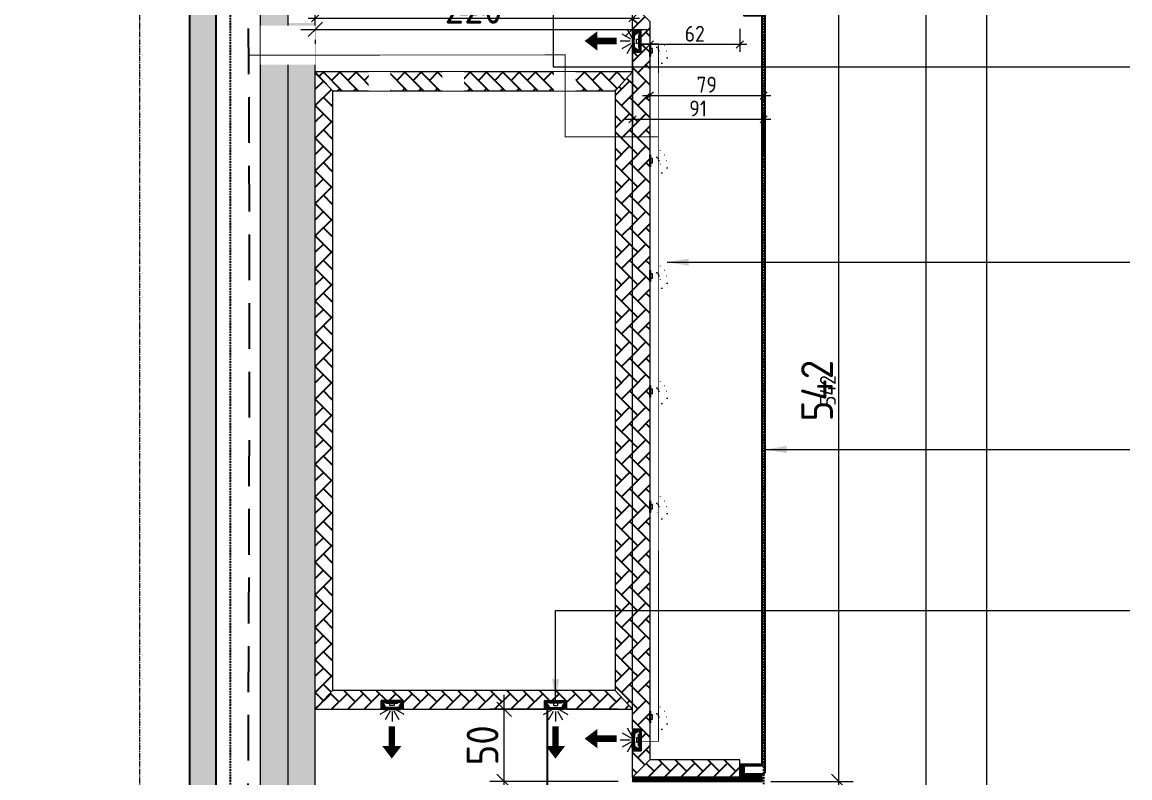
# Model space of a CAD drawing. Header units: millimetres. Extents: x 539949 to 547802, y -525020 to -515511.
# Drawn here: x 545361 to 546129, y -518049 to -517525 of the extents above; entities that cross this region are included whole.
import ezdxf

# ---------------------------------------------------------------- set-up
doc = ezdxf.new("R2010")
doc.units = ezdxf.units.MM
doc.header["$LTSCALE"] = 5
doc.header["$MEASUREMENT"] = 0
doc.set_wipeout_variables(frame=1)
doc.header["$PDMODE"] = 35
for name, pattern in [('CENTER2', [1.125, 0.75, -0.125, 0.125, -0.125]), ('DASH2', [0.375, 0.25, -0.125]), ('DOTTED', [1, 0, -1]), ('HIDDEN', [9.525, 6.35, -3.175])]:
    doc.linetypes.add(name, pattern=pattern)
for name, color, linetype in [('Acrylic - opal', 9, 'Continuous'), ('DIM-10', 1, 'Continuous'), ('DIM-5', 1, 'Continuous'), ('EL_LIGHTING', 2, 'Continuous'), ('Electrical', 10, 'Continuous'), ('F-FURN-GLAS', 140, 'Continuous'), ('HATCH', 8, 'Continuous')]:
    doc.layers.add(name, color=color, linetype=linetype)
for name, color, linetype, lineweight in [('aluminium', 6, 'Continuous', 0), ('LED lights', 1, 'Continuous', 0), ('MDF', 41, 'Continuous', 0), ('METAL', 6, 'Continuous', 0)]:
    doc.layers.add(name, color=color, linetype=linetype, lineweight=lineweight)
doc.layers.add('LED 4600K', color=41, linetype='Continuous', true_color=0xebd690)
doc.styles.add('ISOCP', font='isocp.shx')
doc.styles.get("Standard").update_dxf_attribs({"font": 'arial.ttf'})
doc.dimstyles.new('dim', dxfattribs={"dimtxt": 2, "dimasz": 2, "dimexe": 1, "dimexo": 1, "dimgap": 1, "dimtad": 1, "dimdec": 0, "dimdsep": 46, "dimtxsty": 'Standard', "dimblk": 'OBLIQUE', "dimcen": 0, "dimdle": 1, "dimclrd": 1, "dimclre": 1, "dimclrt": 1, "dimadec": 0, "dimazin": 0, "dimtfac": 1, "dimtdec": 0, "dimtix": 1, "dimtmove": 0, "dimatfit": 3, "dimfxl": 1, "dimlwd": 0, "dimlwe": 0, "dimarcsym": 0})
doc.dimstyles.new('DL - 10', dxfattribs={"dimscale": 10, "dimtxt": 2.2, "dimasz": 1, "dimexe": 1, "dimexo": 1, "dimgap": 0.4, "dimtad": 1, "dimdec": 0, "dimdsep": 46, "dimtxsty": 'ISOCP', "dimblk": 'OBLIQUE', "dimcen": 0.5, "dimdle": 1, "dimclrd": 256, "dimclre": 256, "dimclrt": 2, "dimadec": 0, "dimazin": 2, "dimtfac": 1, "dimtdec": 0, "dimtix": 1, "dimtmove": 1, "dimatfit": 3, "dimldrblk": 'OPEN90', "dimfxl": 1, "dimlwd": 9, "dimlwe": 9, "dimarcsym": 0})
doc.dimstyles.new('DL - 5', dxfattribs={"dimscale": 5, "dimtxt": 2.2, "dimasz": 1, "dimexe": 1, "dimexo": 1, "dimgap": 0.4, "dimtad": 1, "dimdec": 0, "dimdsep": 46, "dimtxsty": 'ISOCP', "dimblk": 'OBLIQUE', "dimcen": 0.5, "dimdle": 1, "dimclrd": 256, "dimclre": 256, "dimclrt": 2, "dimadec": 0, "dimazin": 2, "dimtfac": 1, "dimtdec": 0, "dimtix": 1, "dimtmove": 1, "dimatfit": 3, "dimfxl": 1, "dimlwd": 9, "dimlwe": 9, "dimarcsym": 0})
pattern_1 = [(135, (29151.52585, -1045477.0151), (-0.5303300859, -0.5303300859), [])]
pattern_2 = [(135, (545584.059, -517525.952), (-11.31371, -2e-15), [24, -8]), (225, (545578.402, -517520.2954), (-11.31371, -2e-15), [24, -8])]

# ---------------------------------------------------------------- blocks, each defined once
blk = doc.blocks.new('_OBLIQUE')
at = {"color": 0, "linetype": 'ByBlock', "lineweight": -2}
blk.add_line((-0.5, -0.5), (0.5, 0.5), dxfattribs=at)
blk = doc.blocks.new('*D203')
at = {"layer": 'Defpoints', "color": 0, "transparency": 16777216}
for p in [(545875.11, -517471.18), (545875.11, -519780.32), (545987.47, -519780.32)]:
    blk.add_point(p, dxfattribs=at)
at = {"layer": 'DIM-10', "lineweight": 9, "transparency": 16777216}
for p, q in [((545987.47, -517461.18), (545987.47, -519790.32)), ((545885.11, -517471.18), (545997.47, -517471.18)), ((545885.11, -519780.32), (545997.47, -519780.32))]:
    blk.add_line(p, q, dxfattribs=at)
at = {"layer": 'DIM-10', "lineweight": 9, "transparency": 16777216, "xscale": 10, "yscale": 10, "zscale": 10}
for p, rotation in [((545987.47, -517471.18), 90), ((545987.47, -519780.32), 270)]:
    blk.add_blockref('_OBLIQUE', p, dxfattribs=dict(at, rotation=rotation))
at = {"layer": 'DIM-10', "color": 2, "transparency": 16777216, "insert": (545972.47, -518625.75), "char_height": 22, "attachment_point": 5, "rotation": 90, "style": 'ISOCP'}
blk.add_mtext('2309', dxfattribs=at)
blk = doc.blocks.new('_Open90')
at = {"color": 0, "linetype": 'ByBlock', "lineweight": -2}
for p, q in [((0, 0), (-1, 0)), ((-0.5, 0.5), (0, 0)), ((0, 0), (-0.5, -0.5))]:
    blk.add_line(p, q, dxfattribs=at)
blk = doc.blocks.new('*D210')
at = {"layer": 'Defpoints', "color": 0, "transparency": 16777216}
for p in [(545875.11, -517169.23), (545875.11, -519882.23), (546029.69, -519882.23)]:
    blk.add_point(p, dxfattribs=at)
at = {"layer": 'DIM-10', "lineweight": 9, "transparency": 16777216}
for p, q in [((546029.69, -517159.23), (546029.69, -519892.23)), ((545885.11, -517169.23), (546039.69, -517169.23)), ((545885.11, -519882.23), (546039.69, -519882.23))]:
    blk.add_line(p, q, dxfattribs=at)
at = {"layer": 'DIM-10', "lineweight": 9, "transparency": 16777216, "xscale": 10, "yscale": 10, "zscale": 10}
for p, rotation in [((546029.69, -517169.23), 90), ((546029.69, -519882.23), 270)]:
    blk.add_blockref('_OBLIQUE', p, dxfattribs=dict(at, rotation=rotation))
at = {"layer": 'DIM-10', "color": 2, "transparency": 16777216, "insert": (546014.69, -518691.01), "char_height": 22, "attachment_point": 5, "rotation": 90, "style": 'ISOCP'}
blk.add_mtext('2713', dxfattribs=at)
blk = doc.blocks.new('LED profile EN-ALH-01S')
blk.add_wipeout([(7.6, 0), (-7.6, 0), (-7.6, -2.2), (-7.38, -2.55), (-7.28, -2.78), (-7.23, -2.97), (-7.18, -3.35), (-7.2, -3.57), (-7.24, -3.8), (-7.32, -4.04), (-7.47, -4.33), (-7.6, -4.5), (-7.6, -6), (7.6, -6), (7.6, -4.5), (7.6, -4.5), (7.38, -4.17), (7.23, -3.75), (7.18, -3.36), (7.21, -3.05), (7.21, -3.05), (7.35, -2.61), (7.6, -2.2)]).dxf.layer = 'aluminium'
at = {"layer": 'HATCH', "lineweight": 0}
h = blk.add_hatch(dxfattribs=at)
h.set_pattern_fill('ANSI31', color=256, scale=5, style=0)
h.set_pattern_definition([(45, (-29047.1229, -2919.5279), (-0.441941738, 0.441941738), [])])
h.paths.add_polyline_path([(7.6, 0), (-7.6, 0), (-7.6, -2.2, -0.362035), (-7.6, -4.5), (-7.6, -6), (-5.68, -6), (-6.53, -2.93), (-5.58, -2.93), (-5.58, -2.23), (-6.25, -2.23), (-6.25, -1.43, -0.147539), (-5.54, -1.25), (-3.81, -1.25), (-3.81, -1.01), (-3.33, -1.01), (-3.33, -1.25), (-2.74, -1.25), (-2.74, -1.01), (-2.25, -1.01), (-2.25, -1.25), (2.25, -1.25), (2.25, -1.01), (2.74, -1.01), (2.74, -1.25), (3.33, -1.25), (3.33, -1.01), (3.81, -1.01), (3.81, -1.25), (4, -1.25), (5.58, -1.25, -0.147539), (6.29, -1.43), (6.29, -2.23), (5.62, -2.23), (5.62, -2.93), (6.57, -2.93), (5.72, -6), (7.6, -6), (7.6, -4.5, -0.362035), (7.6, -2.2)])
h = blk.add_hatch(dxfattribs=at)
h.set_pattern_fill('DOTS', color=256, scale=5, style=0)
h.set_pattern_definition([(0, (-29047.1229, -2919.5279), (0.15625, 0.3125), [0, -0.3125])])
edge = h.paths.add_edge_path()
edge.add_line((-6.53, -2.93), (-5.68, -6))
edge.add_line((-5.68, -6), (5.72, -6))
edge.add_line((5.72, -6), (6.57, -2.93))
edge.add_line((6.57, -2.93), (5.62, -2.93))
edge.add_line((5.62, -2.93), (4.57, -4.76))
edge.add_arc((0.02, 53.54), 58.48, 265.53993, 274.46008, ccw=False)
edge.add_line((-4.53, -4.76), (-5.58, -2.93))
edge.add_line((-5.58, -2.93), (-6.53, -2.93))
at = {"layer": 'Acrylic - opal', "color": 8}
blk.add_lwpolyline([(-6.53, -2.93), (-5.68, -6), (5.72, -6), (6.57, -2.93), (5.62, -2.93), (4.57, -4.76, -0.038941), (-4.53, -4.76), (-5.58, -2.93)], format="xyb", close=True, dxfattribs=at)
at = {"layer": 'aluminium'}
for p, q in [((7.6, 0), (-7.6, 0)), ((-7.6, 0), (-7.6, -2.2)), ((7.6, 0), (7.6, -2.2)), ((-7.6, -4.5), (-7.6, -6)), ((-7.6, -6), (-5.68, -6)), ((-6.25, -2.23), (-6.25, -1.43)), ((-5.58, -2.23), (-6.25, -2.23)), ((-5.58, -2.93), (-5.58, -2.23)), ((-5.54, -1.25), (-3.81, -1.25)), ((-3.81, -1.25), (-3.81, -1.01)), ((-3.81, -1.01), (-3.33, -1.01)), ((-3.33, -1.01), (-3.33, -1.25)), ((-3.33, -1.25), (-2.74, -1.25)), ((-2.74, -1.25), (-2.74, -1.01)), ((-2.74, -1.01), (-2.25, -1.01)), ((-2.25, -1.01), (-2.25, -1.25)), ((2.25, -1.25), (-2.25, -1.25)), ((2.74, -1.01), (2.25, -1.01)), ((2.25, -1.01), (2.25, -1.25)), ((2.74, -1.25), (2.74, -1.01)), ((3.33, -1.25), (2.74, -1.25)), ((3.81, -1.01), (3.33, -1.01)), ((3.33, -1.01), (3.33, -1.25)), ((3.81, -1.25), (3.81, -1.01)), ((5.58, -1.25), (3.81, -1.25)), ((5.62, -2.93), (5.62, -2.23)), ((5.62, -2.23), (6.29, -2.23)), ((7.6, -6), (5.72, -6)), ((6.29, -2.23), (6.29, -1.43)), ((7.6, -4.5), (7.6, -6))]:
    blk.add_line(p, q, dxfattribs=at)
for centre, radius, start, end in [((-8.98, -3.36), 1.8, 320.26263, 39.8707), ((-5.6, -2.52), 1.27, 87.44252, 121.01367), ((5.64, -2.52), 1.27, 58.98633, 92.55748), ((8.98, -3.36), 1.8, 140.1293, 219.73737)]:
    blk.add_arc(centre, radius, start, end, dxfattribs=at)
at = {"layer": 'LED lights', "color": 1, "lineweight": 5, "true_color": 0xff0004}
for p, q in [((-2.43, -6.16), (-8.48, -9.64)), ((-1.4, -7.18), (-4.89, -13.23)), ((0, -7.56), (0, -14.54)), ((4.89, -13.23), (1.4, -7.18)), ((8.48, -9.64), (2.43, -6.16))]:
    blk.add_line(p, q, dxfattribs=at)
at = {"layer": 'LED lights', "color": 1, "linetype": 'Continuous', "lineweight": 9, "true_color": 0xff0004}
for p, q in [((4, -1.25), (-4, -1.25)), ((-4, -1.25), (-4, -1.75)), ((-4, -1.75), (-1.5, -1.75)), ((-1.5, -3.25), (-1.5, -1.75)), ((-1.5, -1.75), (1.5, -1.75)), ((1.5, -3.25), (-1.5, -3.25)), ((1.5, -1.75), (1.5, -3.25)), ((1.5, -1.75), (4, -1.75)), ((4, -1.75), (4, -1.25))]:
    blk.add_line(p, q, dxfattribs=at)
blk = doc.blocks.new('LED')
at = {"layer": 'LED lights', "linetype": 'Continuous', "lineweight": 9}
for p, q in [((-4, 0), (4, 0)), ((-4, -0.5), (-4, 0)), ((4, 0), (4, -0.5)), ((-1.5, -0.5), (-4, -0.5)), ((-1.5, -0.5), (-1.5, -2)), ((1.5, -0.5), (-1.5, -0.5)), ((-1.5, -2), (1.5, -2)), ((1.5, -2), (1.5, -0.5)), ((4, -0.5), (1.5, -0.5))]:
    blk.add_line(p, q, dxfattribs=at)
at = {"layer": 'LED lights', "linetype": 'DOTTED', "lineweight": 5}
for p, q in [((-8.48, -8.39), (-2.43, -4.9)), ((-4.89, -11.98), (-1.4, -5.93)), ((0, -6.31), (0, -13.29)), ((1.4, -5.93), (4.89, -11.98)), ((2.43, -4.9), (8.48, -8.39))]:
    blk.add_line(p, q, dxfattribs=at)
blk = doc.blocks.new('FLECHE')
at = {"layer": 'EL_LIGHTING', "const_width": 5}
blk.add_lwpolyline([(0, 0), (0, -15)], dxfattribs=at)
at = {"layer": 'EL_LIGHTING'}
blk.add_lwpolyline([(0, -15, 15, 0, 0), (0, -24.8, 0, 0, 0)], format="xyseb", dxfattribs=at)
blk = doc.blocks.new('*U150')
at = {"layer": 'EL_LIGHTING', "xscale": 0.9, "yscale": 0.9, "zscale": 0.9, "rotation": 90}
blk.add_blockref('FLECHE', (-11.16, 0), dxfattribs=at)
blk = doc.blocks.new('*U151')
at = {"layer": 'LED 4600K', "color": 0, "linetype": 'ByBlock', "lineweight": -2}
blk.add_blockref('*U150', (0, 0), dxfattribs=at)
blk = doc.blocks.new('*U152')
at = {"layer": 'EL_LIGHTING', "xscale": 0.9, "yscale": 0.9, "zscale": 0.9, "rotation": 90}
blk.add_blockref('FLECHE', (-11.16, 0), dxfattribs=at)
blk = doc.blocks.new('*U153')
at = {"layer": 'LED 4600K', "color": 0, "linetype": 'ByBlock', "lineweight": -2}
blk.add_blockref('*U152', (0, 0), dxfattribs=at)
blk = doc.blocks.new('*D268')
at = {"layer": 'Defpoints', "color": 0, "transparency": 16777216}
for p in [(545875.11, -518051.4), (545927.11, -518051.4), (545875.11, -518311.86)]:
    blk.add_point(p, dxfattribs=at)
at = {"layer": 'DIM-10', "lineweight": 9, "transparency": 16777216}
for p, q in [((545927.11, -518321.86), (545927.11, -518041.4)), ((545885.11, -518051.4), (545937.11, -518051.4)), ((545885.11, -518311.86), (545937.11, -518311.86))]:
    blk.add_line(p, q, dxfattribs=at)
at = {"layer": 'DIM-10', "lineweight": 9, "transparency": 16777216, "xscale": 10, "yscale": 10, "zscale": 10}
for p, rotation in [((545927.11, -518051.4), 90), ((545927.11, -518311.86), 270)]:
    blk.add_blockref('_OBLIQUE', p, dxfattribs=dict(at, rotation=rotation))
at = {"layer": 'DIM-10', "color": 2, "transparency": 16777216, "insert": (545912.1, -518181.63), "char_height": 22, "attachment_point": 5, "rotation": 90, "style": 'ISOCP'}
blk.add_mtext('260', dxfattribs=at)
blk = doc.blocks.new('*D269')
at = {"layer": 'Defpoints', "color": 0, "transparency": 16777216}
for p in [(545875.11, -517509.19), (545927.11, -517509.19), (545875.11, -518051.4)]:
    blk.add_point(p, dxfattribs=at)
at = {"layer": 'DIM-10', "lineweight": 9, "transparency": 16777216}
for p, q in [((545927.11, -518061.4), (545927.11, -517499.19)), ((545885.11, -517509.19), (545937.11, -517509.19)), ((545885.11, -518051.4), (545937.11, -518051.4))]:
    blk.add_line(p, q, dxfattribs=at)
at = {"layer": 'DIM-10', "lineweight": 9, "transparency": 16777216, "xscale": 10, "yscale": 10, "zscale": 10}
for p, rotation in [((545927.11, -517509.19), 90), ((545927.11, -518051.4), 270)]:
    blk.add_blockref('_OBLIQUE', p, dxfattribs=dict(at, rotation=rotation))
at = {"layer": 'DIM-10', "color": 2, "transparency": 16777216, "insert": (545912.1, -517780.29), "char_height": 22, "attachment_point": 5, "rotation": 90, "style": 'ISOCP'}
blk.add_mtext('542', dxfattribs=at)
blk = doc.blocks.new('*U154')
at = {"layer": 'EL_LIGHTING', "xscale": 0.9, "yscale": 0.9, "zscale": 0.9, "rotation": 90}
blk.add_blockref('FLECHE', (-11.16, 0), dxfattribs=at)
blk = doc.blocks.new('*U155')
at = {"layer": 'LED 4600K', "color": 0, "linetype": 'ByBlock', "lineweight": -2}
blk.add_blockref('*U154', (0, 0), dxfattribs=at)
blk = doc.blocks.new('*D274')
at = {"layer": 'Defpoints', "color": 0, "transparency": 16777216}
for p in [(545564.06, -517527.02), (545784.06, -517529.71), (545784.06, -517569.15)]:
    blk.add_point(p, dxfattribs=at)
at = {"layer": 'DIM-10', "lineweight": 9, "transparency": 16777216}
for p, q in [((545784.06, -517559.15), (545784.06, -517519.71)), ((545554.06, -517529.71), (545794.06, -517529.71)), ((545564.06, -517537.02), (545564.06, -517539.71))]:
    blk.add_line(p, q, dxfattribs=at)
at = {"layer": 'DIM-10', "lineweight": 9, "transparency": 16777216, "xscale": 10, "yscale": 10, "zscale": 10, "rotation": 180}
blk.add_blockref('_OBLIQUE', (545564.06, -517529.71), dxfattribs=at)
at = {"layer": 'DIM-10', "lineweight": 9, "transparency": 16777216, "xscale": 10, "yscale": 10, "zscale": 10}
blk.add_blockref('_OBLIQUE', (545784.06, -517529.71), dxfattribs=at)
at = {"layer": 'DIM-10', "color": 2, "transparency": 16777216, "insert": (545674.06, -517514.71), "char_height": 22, "attachment_point": 5, "style": 'ISOCP'}
blk.add_mtext('220', dxfattribs=at)
blk = doc.blocks.new('*D222')
at = {"layer": 'Defpoints', "color": 0, "transparency": 16777216}
for p in [(545875.11, -517509.19), (545927.11, -517509.19), (545875.11, -518051.4)]:
    blk.add_point(p, dxfattribs=at)
at = {"layer": 'DIM-5', "lineweight": 9, "transparency": 16777216}
for p, q in [((545880.11, -517509.19), (545932.11, -517509.19)), ((545927.11, -518056.4), (545927.11, -517504.19)), ((545880.11, -518051.4), (545932.11, -518051.4))]:
    blk.add_line(p, q, dxfattribs=at)
at = {"layer": 'DIM-5', "lineweight": 9, "transparency": 16777216, "xscale": 5, "yscale": 5, "zscale": 5}
for p, rotation in [((545927.11, -517509.19), 90), ((545927.11, -518051.4), 270)]:
    blk.add_blockref('_OBLIQUE', p, dxfattribs=dict(at, rotation=rotation))
at = {"layer": 'DIM-5', "color": 2, "transparency": 16777216, "insert": (545919.6, -517780.29), "char_height": 11, "attachment_point": 5, "rotation": 90, "style": 'ISOCP'}
blk.add_mtext('542', dxfattribs=at)
blk = doc.blocks.new('*D233')
at = {"layer": 'Defpoints', "color": 0, "transparency": 16777216}
for p in [(545784.06, -517522.01), (545564.06, -517527.02), (545784.06, -517527.02)]:
    blk.add_point(p, dxfattribs=at)
at = {"layer": 'DIM-5', "lineweight": 9, "transparency": 16777216}
for p, q in [((545564.06, -517522.02), (545564.06, -517517.01)), ((545784.06, -517522.02), (545784.06, -517517.01)), ((545559.06, -517522.01), (545789.06, -517522.01))]:
    blk.add_line(p, q, dxfattribs=at)
at = {"layer": 'DIM-5', "lineweight": 9, "transparency": 16777216, "xscale": 5, "yscale": 5, "zscale": 5, "rotation": 180}
blk.add_blockref('_OBLIQUE', (545564.06, -517522.01), dxfattribs=at)
at = {"layer": 'DIM-5', "lineweight": 9, "transparency": 16777216, "xscale": 5, "yscale": 5, "zscale": 5}
blk.add_blockref('_OBLIQUE', (545784.06, -517522.01), dxfattribs=at)
at = {"layer": 'DIM-5', "color": 2, "transparency": 16777216, "insert": (545674.06, -517514.51), "char_height": 11, "attachment_point": 5, "style": 'ISOCP'}
blk.add_mtext('220', dxfattribs=at)
blk = doc.blocks.new('*D277')
at = {"layer": 'Defpoints', "color": 0, "transparency": 16777216}
for p in [(545858.5, -517524.19), (545796.06, -517527.97), (545796.06, -517540.21)]:
    blk.add_point(p, dxfattribs=at)
at = {"layer": 'DIM-5', "lineweight": 9, "transparency": 16777216}
for p, q in [((545858.5, -517529.19), (545858.5, -517545.21)), ((545796.06, -517532.97), (545796.06, -517545.21)), ((545863.5, -517540.21), (545791.06, -517540.21))]:
    blk.add_line(p, q, dxfattribs=at)
at = {"layer": 'DIM-5', "lineweight": 9, "transparency": 16777216, "xscale": 5, "yscale": 5, "zscale": 5, "rotation": 180}
blk.add_blockref('_OBLIQUE', (545796.06, -517540.21), dxfattribs=at)
at = {"layer": 'DIM-5', "lineweight": 9, "transparency": 16777216, "xscale": 5, "yscale": 5, "zscale": 5}
blk.add_blockref('_OBLIQUE', (545858.5, -517540.21), dxfattribs=at)
at = {"layer": 'DIM-5', "color": 2, "transparency": 16777216, "insert": (545827.28, -517532.71), "char_height": 11, "attachment_point": 5, "style": 'ISOCP'}
blk.add_mtext('62', dxfattribs=at)
blk = doc.blocks.new('*D278')
at = {"layer": 'Defpoints', "color": 0, "transparency": 16777216}
for p in [(545796.06, -517570.86), (545875.11, -517570.86), (545875.11, -517575.54)]:
    blk.add_point(p, dxfattribs=at)
at = {"layer": 'DIM-5', "lineweight": 9, "transparency": 16777216}
for p, q in [((545791.06, -517575.54), (545880.11, -517575.54)), ((545796.06, -517575.86), (545796.06, -517580.54)), ((545875.11, -517575.86), (545875.11, -517580.54))]:
    blk.add_line(p, q, dxfattribs=at)
at = {"layer": 'DIM-5', "lineweight": 9, "transparency": 16777216, "xscale": 5, "yscale": 5, "zscale": 5, "rotation": 180}
blk.add_blockref('_OBLIQUE', (545796.06, -517575.54), dxfattribs=at)
at = {"layer": 'DIM-5', "lineweight": 9, "transparency": 16777216, "xscale": 5, "yscale": 5, "zscale": 5}
blk.add_blockref('_OBLIQUE', (545875.11, -517575.54), dxfattribs=at)
at = {"layer": 'DIM-5', "color": 2, "transparency": 16777216, "insert": (545835.58, -517568.04), "char_height": 11, "attachment_point": 5, "style": 'ISOCP'}
blk.add_mtext('79', dxfattribs=at)
blk = doc.blocks.new('*D276')
at = {"layer": 'Defpoints', "color": 0, "transparency": 16777216}
for p in [(545784.06, -517530.81), (545875.11, -517592.08), (545875.11, -517623.14)]:
    blk.add_point(p, dxfattribs=at)
at = {"layer": 'DIM-5', "lineweight": 9, "transparency": 16777216}
for p, q in [((545784.06, -517535.81), (545784.06, -517597.08)), ((545779.06, -517592.08), (545880.11, -517592.08)), ((545875.11, -517618.14), (545875.11, -517587.08))]:
    blk.add_line(p, q, dxfattribs=at)
at = {"layer": 'DIM-5', "lineweight": 9, "transparency": 16777216, "xscale": 5, "yscale": 5, "zscale": 5, "rotation": 180}
blk.add_blockref('_OBLIQUE', (545784.06, -517592.08), dxfattribs=at)
at = {"layer": 'DIM-5', "lineweight": 9, "transparency": 16777216, "xscale": 5, "yscale": 5, "zscale": 5}
blk.add_blockref('_OBLIQUE', (545875.11, -517592.08), dxfattribs=at)
at = {"layer": 'DIM-5', "color": 2, "transparency": 16777216, "insert": (545829.58, -517584.58), "char_height": 11, "attachment_point": 5, "style": 'ISOCP'}
blk.add_mtext('91', dxfattribs=at)
blk = doc.blocks.new('*U200')
at = {"layer": 'EL_LIGHTING', "xscale": 0.9, "yscale": 0.9, "zscale": 0.9, "rotation": 90}
blk.add_blockref('FLECHE', (-11.16, 0), dxfattribs=at)
blk = doc.blocks.new('*U201')
at = {"layer": 'LED 4600K', "color": 0, "linetype": 'ByBlock', "lineweight": -2}
blk.add_blockref('*U200', (0, 0), dxfattribs=at)
blk = doc.blocks.new('*D280')
at = {"layer": 'Defpoints', "color": 0, "transparency": 16777216}
for p in [(545695.08, -518001.4), (545784.01, -518001.4), (545784.06, -518051.4)]:
    blk.add_point(p, dxfattribs=at)
at = {"layer": 'DIM-10', "lineweight": 9, "transparency": 16777216}
for p, q in [((545695.08, -518061.4), (545695.08, -517991.4)), ((545774.01, -518001.4), (545685.08, -518001.4)), ((545774.06, -518051.4), (545685.08, -518051.4))]:
    blk.add_line(p, q, dxfattribs=at)
at = {"layer": 'DIM-10', "lineweight": 9, "transparency": 16777216, "xscale": 10, "yscale": 10, "zscale": 10}
for p, rotation in [((545695.08, -518001.4), 90), ((545695.08, -518051.4), 270)]:
    blk.add_blockref('_OBLIQUE', p, dxfattribs=dict(at, rotation=rotation))
at = {"layer": 'DIM-10', "color": 2, "transparency": 16777216, "insert": (545680.08, -518026.4), "char_height": 22, "attachment_point": 5, "rotation": 90, "style": 'ISOCP'}
blk.add_mtext('50', dxfattribs=at)
blk = doc.blocks.new('*D340')
at = {"layer": 'Defpoints', "color": 0, "linetype": 'CENTER2', "transparency": 16777216}
for p in [(545477.11, -517164.23), (545442.23, -519882.23), (545505.11, -519882.23)]:
    blk.add_point(p, dxfattribs=at)
at = {"layer": 'DIM-10', "linetype": 'CENTER2', "lineweight": 9, "transparency": 16777216}
for p, q in [((545442.23, -517154.23), (545442.23, -519892.23)), ((545467.11, -517164.23), (545432.23, -517164.23)), ((545495.11, -519882.23), (545432.23, -519882.23))]:
    blk.add_line(p, q, dxfattribs=at)
at = {"layer": 'DIM-10', "linetype": 'CENTER2', "lineweight": 9, "transparency": 16777216, "xscale": 10, "yscale": 10, "zscale": 10}
for p, rotation in [((545442.23, -517164.23), 90), ((545442.23, -519882.23), 270)]:
    blk.add_blockref('_OBLIQUE', p, dxfattribs=dict(at, rotation=rotation))
at = {"layer": 'DIM-10', "color": 2, "linetype": 'CENTER2', "transparency": 16777216, "insert": (545411.93, -518600.2), "char_height": 22, "attachment_point": 5, "rotation": 90, "style": 'ISOCP'}
blk.add_mtext('{\\C24;2718 SITE DIM}', dxfattribs=at)

msp = doc.modelspace()

# ---------------------------------------------------------------- hatches: boundary and pattern name
at = {"true_color": 0x636466}
h = msp.add_hatch(dxfattribs=at)
h.set_pattern_fill('HOUND', color=251, scale=100)
h.set_pattern_definition([(0, (-30, -97.969), (25, 6.25), [100, -50]), (90, (-30, -97.969), (-6.25, -25), [100, -50])])
h.paths.add_polyline_path([(545477.11, -517120.2), (545495.11, -517120.2), (545495.11, -519980.2), (545477.11, -519980.2)])
at = {"layer": 'HATCH'}
h = msp.add_hatch(dxfattribs=at)
h.set_pattern_fill('AR-HBONE', color=256, scale=2, angle=90)
h.set_pattern_definition([(135, (28536.1575, -1047387.478), (-11.3137085, 7e-16), [24, -8]), (225, (28530.501, -1047381.821), (-11.3137085, 2e-15), [24, -8])])
h.paths.add_polyline_path([(545526.17, -519891.01), (545526.17, -517469.18), (545545.11, -517469.18), (545545.11, -519891.01)])
h = msp.add_hatch(dxfattribs=at)
h.set_pattern_fill('AR-HBONE', color=256, scale=2, angle=90)
h.set_pattern_definition([(135, (28536.1575, -1047390.476), (-11.3137085, 7e-16), [24, -8]), (225, (28530.501, -1047384.819), (-11.3137085, 2e-15), [24, -8])])
h.paths.add_polyline_path([(545564.06, -519532.4), (545564.06, -517525.15), (545545.11, -517525.15), (545545.11, -519532.4)])
h = msp.add_hatch(dxfattribs=at)
h.set_pattern_fill('AR-HBONE', color=256, scale=2, angle=90)
h.set_pattern_definition([(135, (545564.059, -517525.952), (-11.31371, -2e-15), [24, -8]), (225, (545558.402, -517520.2954), (-11.31371, -2e-15), [24, -8])])
h.paths.add_polyline_path([(545564.06, -518001.4), (545564.06, -517559.19), (545576.06, -517572.24), (545576.06, -517988.35)])
h = msp.add_hatch(dxfattribs=at)
h.set_pattern_fill('AR-HBONE', color=256, scale=2, angle=90)
h.set_pattern_definition([(135, (545564.059, -517893.1505), (-11.31371, -2e-15), [24, -8]), (225, (545558.402, -517887.494), (-11.31371, -2e-15), [24, -8])])
h.paths.add_polyline_path([(545564.06, -517559.19), (545576.06, -517572.24), (545772.01, -517572.24), (545784.06, -517559.19)])
h = msp.add_hatch(dxfattribs=at)
h.set_pattern_fill('AR-HBONE', color=256, scale=2, angle=90)
h.set_pattern_definition(pattern_2)
h.paths.add_polyline_path([(545784.01, -518001.4), (545784.01, -517559.19), (545772.01, -517572.24), (545772.01, -517988.35)])
h = msp.add_hatch(dxfattribs=at)
h.set_pattern_fill('AR-HBONE', color=256, scale=2, angle=90)
h.set_pattern_definition([(135, (545584.059, -517591.8884), (-11.31371, -2e-15), [24, -8]), (225, (545578.402, -517586.2316), (-11.31371, -2e-15), [24, -8])])
h.paths.add_polyline_path([(545796.06, -518036.4), (545784.06, -518048.4), (545858.5, -518048.4), (545858.5, -518036.4)])
h = msp.add_hatch(dxfattribs=at)
h.set_pattern_fill('ANSI31', color=256, scale=6, angle=90)
h.set_pattern_definition(pattern_1)
h.paths.add_polyline_path([(545861.5, -518039.39), (545858.5, -518039.39), (545858.5, -518044.39), (545858.5, -518044.4), (545858.5, -518047.4), (545874, -518047.39), (545874, -518046.39), (545861.5, -518046.39), (545861.5, -518040.39), (545874.02, -518040.39), (545874.02, -518039.39)])
h = msp.add_hatch(dxfattribs=at)
h.set_pattern_fill('ANSI31', color=256, scale=6, angle=90)
h.set_pattern_definition(pattern_1)
h.paths.add_polyline_path([(545784.06, -518048.4), (545784.06, -518051.4), (545874.02, -518051.4), (545874.02, -518048.4)])

# ---------------------------------------------------------------- linework, layer by layer
at = {"color": 251, "true_color": 0x636466}
msp.add_lwpolyline([(545477.11, -517064.23), (545495.11, -517064.23), (545495.11, -519882.23), (545477.11, -519882.23)], close=True, dxfattribs=at)
at = {"layer": 'Electrical', "linetype": 'HIDDEN', "const_width": 0.6}
msp.add_lwpolyline([(545787.16, -517539.69), (545802.08, -517539.69), (545802.03, -517604.24)], dxfattribs=at)
at = {"layer": 'F-FURN-GLAS'}
msp.add_lwpolyline([(545876, -518044.47, 0.003943), (545876, -518044.47, -0.198312), (545875.44, -518045.83, -0.198912), (545874.08, -518046.39), (545861.5, -518046.39), (545861.5, -518040.39), (545874.02, -518040.39), (545874.02, -518040.39, -0.000012), (545874.02, -517520.19), (545861.5, -517520.19), (545861.5, -517514.19), (545874.08, -517514.19, -0.198912), (545875.44, -517514.75, -0.198312), (545876, -517516.11, 0.000009)], format="xyb", close=True, dxfattribs=at)
at = {"layer": 'HATCH', "linetype": 'DASH2'}
msp.add_lwpolyline([(545505.11, -517469.18), (545505.11, -519782.32), (545545.12, -519782.32), (545545.12, -519782.32), (545545.11, -519780.32), (545875.11, -519780.32), (545875.11, -517471.18), (545853.11, -517471.18), (545853.11, -517469.18), (545505.11, -517469.18)], dxfattribs=at)
at = {"layer": 'MDF'}
for points in [[(545526.17, -519858.23), (545526.17, -517469.18), (545545.11, -517469.18), (545545.11, -519858.23)], [(545564.06, -519532.29), (545564.06, -517469.18), (545545.11, -517469.18), (545545.11, -519532.29)], [(545564.06, -517559.19), (545576.06, -517572.24), (545772.01, -517572.24), (545784.06, -517559.19)], [(545564.06, -518001.4), (545564.06, -517559.19), (545576.06, -517572.24), (545576.06, -517988.35)], [(545784.01, -518001.4), (545784.01, -517559.19), (545772.01, -517572.24), (545772.01, -517988.35)], [(545796.06, -518036.4), (545784.06, -518048.4), (545858.5, -518048.4), (545858.5, -518036.4)]]:
    msp.add_lwpolyline(points, close=True, dxfattribs=at)
at = {"layer": 'METAL'}
for points in [[(545861.5, -518039.39), (545858.5, -518039.39), (545858.5, -518044.39), (545858.5, -518044.4), (545858.5, -518047.4), (545874, -518047.39), (545874, -518046.39), (545861.5, -518046.39), (545861.5, -518040.39), (545874.02, -518040.39), (545874.02, -518039.39)], [(545784.06, -518048.4), (545784.06, -518051.4), (545874.02, -518051.4), (545874.02, -518048.4)]]:
    msp.add_lwpolyline(points, close=True, dxfattribs=at)

# ---------------------------------------------------------------- block references
at = {"layer": 'LED lights', "rotation": 90.00000000000001}
for p in [(545796.06, -517544.55), (545796.06, -517620.76), (545796.06, -517700.76), (545796.06, -517780.76), (545796.06, -517860.76), (545796.06, -518006.7)]:
    msp.add_blockref('LED', p, dxfattribs=at)

# ---------------------------------------------------------------- dimensions: what is measured, and where the dimension line sits
at = {"layer": 'DIM-10', "linetype": 'CENTER2'}
dim = msp.add_linear_dim(base=(545442.23, -519882.23), p1=(545477.11, -517164.23), p2=(545505.11, -519882.23), angle=90, text='{\\C24;<> SITE DIM}', dimstyle='DL - 10', dxfattribs=at)
dim.commit()
dim.dimension.update_dxf_attribs({"geometry": '*D340', "text_midpoint": (545427.08, -518600.2), "dimtype": 128})
at = {"layer": 'DIM-10'}
for base, p1, p2, picture, middle in [((546029.69, -519882.23), (545875.11, -517169.23), (545875.11, -519882.23), '*D210', (546029.69, -518691.01)), ((545987.47, -519780.32), (545875.11, -517471.18), (545875.11, -519780.32), '*D203', (545987.47, -518625.75))]:
    dim = msp.add_linear_dim(base=base, p1=p1, p2=p2, angle=90, dimstyle='DL - 10', dxfattribs=at)
    dim.commit()
    dim.dimension.update_dxf_attribs({"geometry": picture, "text_midpoint": middle, "dimtype": 128})
for base, p1, p2, picture, middle in [((545927.11, -517509.19), (545875.11, -518051.4), (545875.11, -517509.19), '*D269', (545912.1, -517780.29)), ((545927.11, -518051.4), (545875.11, -518311.86), (545875.11, -518051.4), '*D268', (545912.1, -518181.63))]:
    dim = msp.add_linear_dim(base=base, p1=p1, p2=p2, angle=90, dimstyle='DL - 10', dxfattribs=at)
    dim.commit()
    dim.dimension.update_dxf_attribs({"geometry": picture, "text_midpoint": middle})
at = {"layer": 'DIM-5'}
dim = msp.add_linear_dim(base=(545927.11, -517509.19), p1=(545875.11, -518051.4), p2=(545875.11, -517509.19), angle=90, dimstyle='DL - 5', dxfattribs=at)
dim.commit()
dim.dimension.update_dxf_attribs({"geometry": '*D222', "text_midpoint": (545919.6, -517780.29)})
dim = msp.add_linear_dim(base=(545875.11, -517575.54), p1=(545796.06, -517570.86), p2=(545875.11, -517570.86), dimstyle='DL - 5', dxfattribs=at)
dim.commit()
dim.dimension.update_dxf_attribs({"geometry": '*D278', "text_midpoint": (545835.58, -517568.04)})

# ---------------------------------------------------------------- leaders
for points in [[(545808.03, -517691.19), (546129.07, -517691.19)], [(545876, -517821.14), (546129.07, -517821.14)]]:
    msp.add_leader(points, dimstyle='dim', override={"dimscale": 1, "dimasz": 15, "dimtad": 0, "dimclrt": 4, "dimfxlon": 1})

# ---------------------------------------------------------------- next in the draw order: block references
at = {"layer": 'LED lights', "rotation": 270}
msp.add_blockref('LED profile EN-ALH-01S', (545790.06, -517537.97), dxfattribs=at)
at = {"layer": 'LED lights'}
msp.add_blockref('LED profile EN-ALH-01S', (545617.35, -517995.4), dxfattribs=at)
at = {"layer": 'LED lights', "xscale": -1}
msp.add_blockref('LED profile EN-ALH-01S', (545730.76, -517995.4), dxfattribs=at)
at = {"layer": 'LED lights', "xscale": -1, "rotation": 270}
msp.add_blockref('LED profile EN-ALH-01S', (545790.06, -518022.7), dxfattribs=at)

# ---------------------------------------------------------------- next in the draw order: wipeouts: each hides what was drawn before it
for points in [[(545526.17, -517527.02), (545564.06, -517527.02), (545564.06, -517554.23), (545526.17, -517554.23)], [(545601.02, -517559.19), (545601.02, -517572.24), (545616.06, -517572.24), (545616.06, -517559.19)], [(545652.24, -517559.19), (545652.24, -517572.24), (545667.28, -517572.24), (545667.28, -517559.19)], [(545729.56, -517559.19), (545729.56, -517572.24), (545744.6, -517572.24), (545744.6, -517559.19)]]:
    msp.add_wipeout(points).dxf.layer = 'MDF'

# ---------------------------------------------------------------- next in the draw order: hatches: boundary and pattern name
at = {"layer": 'HATCH'}
h = msp.add_hatch(dxfattribs=at)
h.set_pattern_fill('AR-HBONE', color=256, scale=2, angle=90)
h.set_pattern_definition(pattern_2)
h.paths.add_polyline_path([(545784.06, -518048.4), (545784.06, -518030.3), (545790.06, -518030.3), (545790.06, -518015.09), (545784.06, -518015.09), (545784.06, -517545.57), (545790.06, -517545.57), (545790.06, -517530.18), (545784.06, -517530.19), (545784.06, -517512.19), (545796.06, -517524.19), (545796.06, -518036.4)])
h = msp.add_hatch(dxfattribs=at)
h.set_pattern_fill('AR-HBONE', color=256, scale=2, angle=90)
h.set_pattern_definition([(135, (12648.1695, 171.539), (-11.3137085, 7e-16), [24, -8]), (225, (12642.5126, 177.196), (-11.3137085, 2e-15), [24, -8])])
h.paths.add_polyline_path([(545564.06, -518001.4), (545609.75, -518001.4), (545609.75, -517995.4), (545624.96, -517995.4), (545624.96, -518001.4), (545723.16, -518001.4), (545723.16, -517995.4), (545738.36, -517995.4), (545738.36, -518001.4), (545784.01, -518001.35), (545772.01, -517988.35), (545576.06, -517988.35)])

# ---------------------------------------------------------------- next in the draw order: linework, layer by layer
at = {"layer": 'Electrical', "linetype": 'HIDDEN'}
msp.add_lwpolyline([(545518.22, -517547.58, 0.6, 0.6, 0), (545737.43, -517547.4, 0.6, 0.6, 0), (545737.43, -517604.24, 0.6, 0.6, 0), (545802.03, -517604.24, 0.6, 0.6, 0), (545802.08, -518023.61, 0.6, 0.6, 0), (545786.24, -518023.61, 0, 0, 0)], format="xyseb", dxfattribs=at)
msp.add_open_spline([(545668.91, -519866.5), (545668.61, -519856.07), (545666.73, -519791.41), (545562.84, -519874.83), (545498.96, -519836.74), (545536.58, -519753.57), (545500.71, -519654.19), (545526.17, -519507.01), (545508.66, -519323.67), (545523.21, -519127.63), (545512.08, -518860), (545515.91, -518488.27), (545517.83, -518008.37), (545519.04, -517642.51), (545517.01, -517437.7), (545557.41, -517372.06), (545645.9, -517365.91), (545727.62, -517418.04), (545751.32, -517372.85), (545786.61, -517398.1), (545781.72, -517374.85), (545779.76, -517365.5)], degree=3, knots=[0, 0, 0, 0, 27.673725, 171.672017, 173.363773, 249.290336, 360.714741, 507.151842, 677.289443, 915.861292, 1093.608435, 1480.810743, 2031.114791, 2530.967487, 2584.884151, 2639.653698, 2742.399725, 2830.125302, 2842.948607, 2874.212144, 2895.233262, 2895.233262, 2895.233262, 2895.233262], dxfattribs=at)
at = {"layer": 'HATCH'}
msp.add_line((545725.06, -518531.6), (545725.06, -518001.4), dxfattribs=at)
at = {"layer": 'MDF'}
for points in [[(545784.06, -518048.4), (545784.06, -518030.3), (545790.06, -518030.3), (545790.06, -518015.09), (545784.06, -518015.09), (545784.06, -517545.57), (545790.06, -517545.57), (545790.06, -517530.18), (545784.06, -517530.19), (545784.06, -517512.19), (545796.06, -517524.19), (545796.06, -518036.4), (545784.06, -518048.4)], [(545564.06, -518001.4), (545609.75, -518001.4), (545609.75, -517995.4), (545624.96, -517995.4), (545624.96, -518001.4), (545723.16, -518001.4), (545723.16, -517995.4), (545738.36, -517995.4), (545738.36, -518001.4), (545784.01, -518001.35), (545772.01, -517988.35), (545576.06, -517988.35), (545564.06, -518001.4)]]:
    msp.add_lwpolyline(points, dxfattribs=at)

# ---------------------------------------------------------------- next in the draw order: block references
at = {"layer": 'LED 4600K', "extrusion": (0, 0, -1), "zscale": -1}
msp.add_blockref('*U153', (-545762.07, -517537.71), dxfattribs=at)
at = {"layer": 'LED 4600K', "extrusion": (0, 0, -1), "xscale": -1, "zscale": -1}
for name, p, rotation in [('*U201', (-545617.16, -518024.44), 90), ('*U155', (-545730.67, -518024.44), 90), ('*U151', (-545762.07, -518021.73), 180)]:
    msp.add_blockref(name, p, dxfattribs=dict(at, rotation=rotation))

# ---------------------------------------------------------------- next in the draw order: dimensions: what is measured, and where the dimension line sits
at = {"layer": 'DIM-10'}
dim = msp.add_linear_dim(base=(545784.06, -517529.71), p1=(545564.06, -517527.02), p2=(545784.06, -517569.15), dimstyle='DL - 10', dxfattribs=at)
dim.commit()
dim.dimension.update_dxf_attribs({"geometry": '*D274', "text_midpoint": (545674.06, -517514.71)})
dim = msp.add_linear_dim(base=(545695.08, -518001.4), p1=(545784.06, -518051.4), p2=(545784.01, -518001.4), angle=90, dimstyle='DL - 10', dxfattribs=at)
dim.commit()
dim.dimension.update_dxf_attribs({"geometry": '*D280', "text_midpoint": (545680.08, -518026.4)})
at = {"layer": 'DIM-5'}
for base, p1, p2, picture, middle in [((545784.06, -517522.01), (545564.06, -517527.02), (545784.06, -517527.02), '*D233', (545674.06, -517514.51)), ((545796.06, -517540.21), (545858.5, -517524.19), (545796.06, -517527.97), '*D277', (545827.28, -517532.71)), ((545875.11, -517592.08), (545784.06, -517530.81), (545875.11, -517623.14), '*D276', (545829.58, -517584.58))]:
    dim = msp.add_linear_dim(base=base, p1=p1, p2=p2, dimstyle='DL - 5', dxfattribs=at)
    dim.commit()
    dim.dimension.update_dxf_attribs({"geometry": picture, "text_midpoint": middle})

# ---------------------------------------------------------------- next in the draw order: leaders
for points in [[(545729.18, -517460.18), (545729.18, -517555.63), (546129.07, -517555.63)], [(545730.76, -517995.4), (545730.76, -517932.95), (546129.07, -517932.95)]]:
    msp.add_leader(points, dimstyle='dim', override={"dimscale": 1, "dimasz": 15, "dimtad": 0, "dimclrt": 4, "dimfxlon": 1})

doc.saveas('drawing.dxf')
